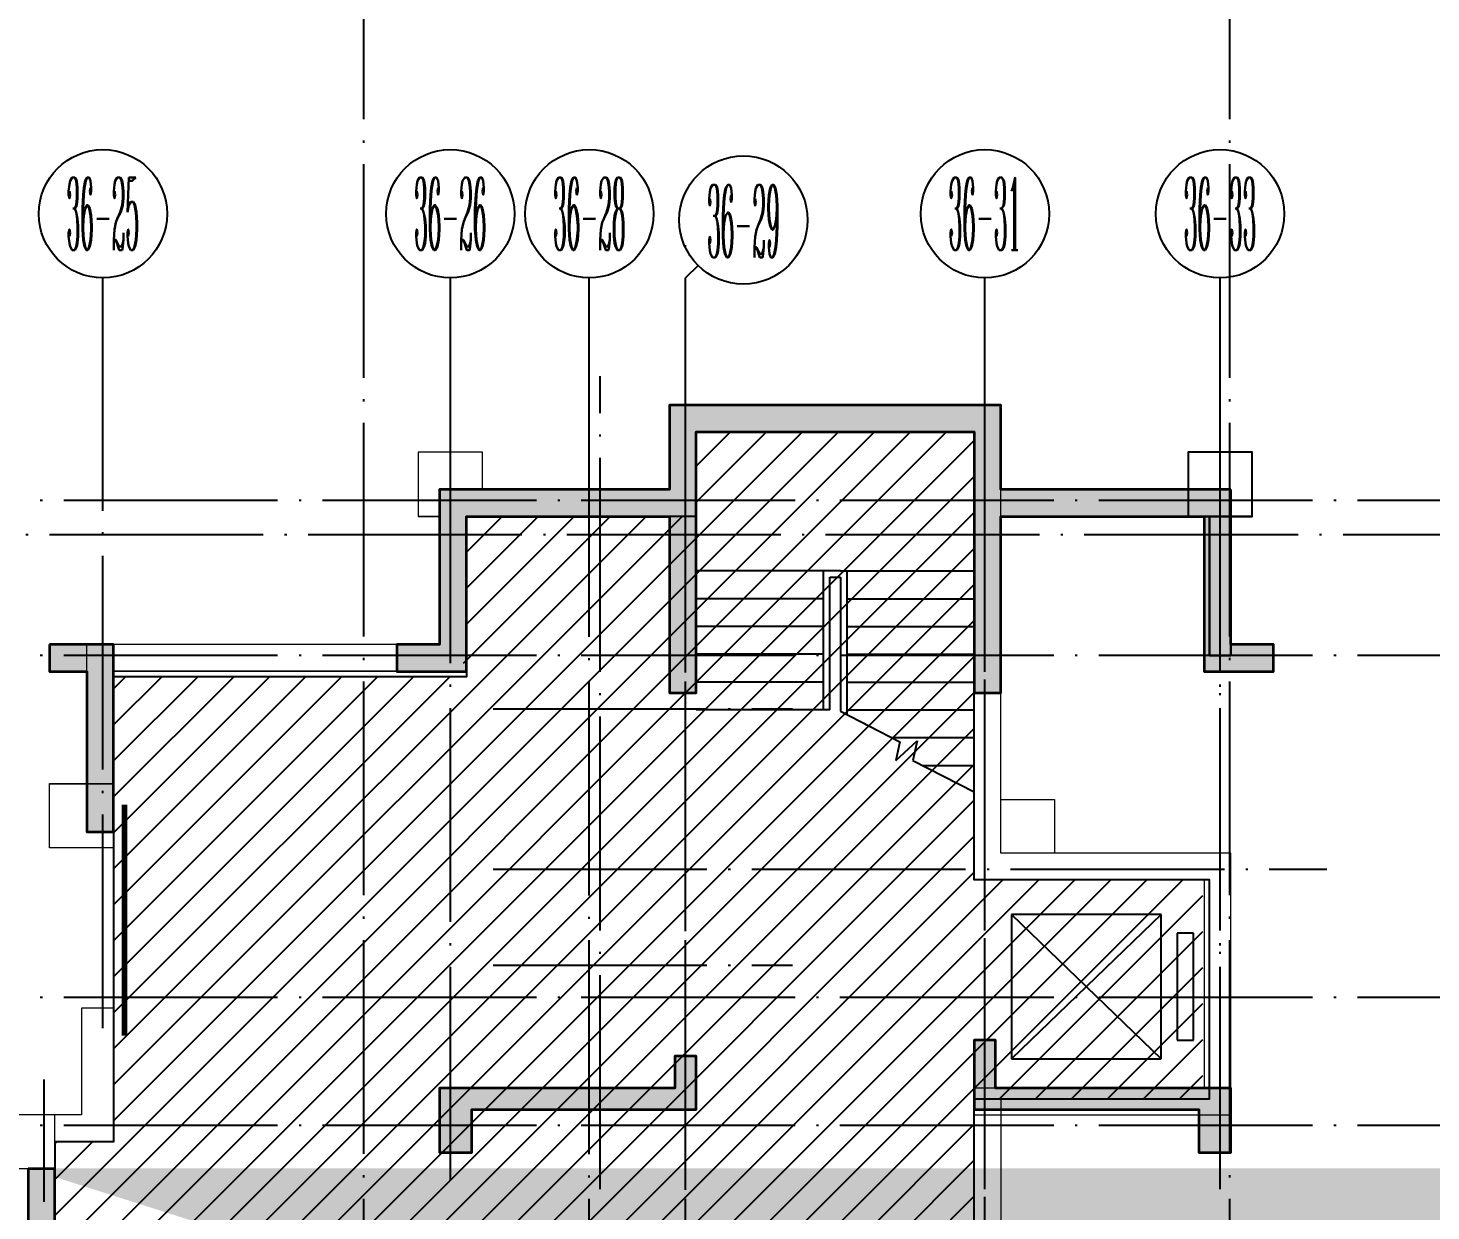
# Model space of a CAD drawing. Extents: x 115549 to 768939, y -502199 to 402497.
# Drawn here: x 417143 to 430266, y -369650 to -358583 of the extents above; entities that cross this region are included whole.
import ezdxf
from ezdxf.enums import TextEntityAlignment as Align

# ---------------------------------------------------------------- set-up
doc = ezdxf.new("R2010")
doc.units = 0
doc.header["$LTSCALE"] = 1000
doc.header["$MEASUREMENT"] = 0
doc.linetypes.add('DASH', pattern=[0.35, 0.25, -0.1])
doc.linetypes.add('DOTE', pattern=[2.4200000000000004, 2, -0.2, 0.02, -0.2])
for name, color, linetype in [('AXIS', 3, 'Continuous'), ('AXIS_TEXT', 7, 'Continuous'), ('COLUMN', 9, 'Continuous'), ('DOTE', 16, 'DOTE'), ('STAIR', 50, 'Continuous')]:
    doc.layers.add(name, color=color, linetype=linetype)
for name, color, linetype, lineweight in [('renWALL', 8, 'Continuous', 9), ('WALL', 150, 'Continuous', 30), ('主楼剪力墙', 212, 'Continuous', 5), ('砼墙', 3, 'Continuous', 35)]:
    doc.layers.add(name, color=color, linetype=linetype, lineweight=lineweight)
doc.layers.add('喷淋喷头', color=4, linetype='Continuous', lineweight=9, plot=False)
doc.styles.add('_TCH_AXIS', font='COMPLEX', dxfattribs={"bigfont": 'GBCBIG'})
doc.styles.add('COMPLEX', font='COMPLEX')

# ---------------------------------------------------------------- blocks, each defined once
blk = doc.blocks.new('qiangzh3333')
at = {"layer": 'COLUMN', "color": 8}
blk.add_lwpolyline([(503232610.913847, 3697141366.18678), (503233210.913847, 3697141366.18678), (503233210.913847, 3697141966.18678), (503232610.913847, 3697141966.18678)], close=True, dxfattribs=at)
blk.add_lwpolyline([(503225860.9238859, 3697141366.18678), (503226010.929472, 3697141366.18678)], dxfattribs=at)
at = {"layer": 'renWALL', "color": 8}
for points in [[(503226010.929472, 3697141366.178967), (503228010.9146997, 3697141366.178967), (503228010.9146997, 3697142156.178967), (503230610.9146997, 3697142156.178967), (503230610.9146997, 3697137966.178967), (503232760.913847, 3697137966.178967), (503232760.913847, 3697136016.18678), (503230610.9146997, 3697136016.18678), (503230610.9146997, 3697135766.18678), (503233010.913847, 3697135766.18678), (503233010.913847, 3697138216.178967), (503230860.9146997, 3697138216.178967), (503230860.9146997, 3697142406.178967), (503227760.9146997, 3697142406.178967), (503227760.9146997, 3697141616.178967), (503226010.929472, 3697141616.178967), (503226010.929472, 3697141966.18678), (503225410.929472, 3697141966.18678), (503225410.929472, 3697141366.18678), (503225610.9303463, 3697141366.18678), (503225610.9303463, 3697140166.059795)], [(503225860.9303463, 3697139866.356753), (503225860.9303463, 3697141366.178967)], [(503222310.929472, 3697138865.179121), (503222310.929472, 3697140162.13715)], [(503225610.9294721, 3697140166.18678), (503222560.9294721, 3697140166.18678)], [(503222560.929472, 3697138865.179121), (503222560.929472, 3697138265.179121), (503222260.929472, 3697138265.179121), (503221960.929472, 3697138265.179121), (503221960.929472, 3697138865.179121), (503222560.929472, 3697138865.179121), (503222560.929472, 3697139862.434108)], [(503225860.9291922, 3697139916.18678), (503222560.9294721, 3697139916.18678)], [(503222010.929472, 3697135516.179455), (503222560.929472, 3697135516.17893), (503222560.929472, 3697136765.179121), (503222260.929472, 3697136765.179121), (503222260.929472, 3697135766.179217), (503222010.929472, 3697135766.179456)], [(503226610.929472, 3697134066.179456), (503230610.9146997, 3697134066.179456), (503230610.9146997, 3697135916.178967), (503230860.9146997, 3697135916.178967), (503230860.9146997, 3697134066.179456), (503232010.9154299, 3697134066.179456)], [(503219810.9294721, 3697133766.179456), (503221910.9154276, 3697133766.179456), (503226210.9154299, 3697133766.179456), (503226210.9154299, 3697134016.179456), (503222010.9154298, 3697134016.179456), (503222010.9154484, 3697135266.18678), (503222010.929472, 3697135266.18678), (503222010.929472, 3697135766.18678), (503221610.929472, 3697135766.18678), (503221610.929472, 3697135266.18678), (503221760.9154484, 3697135266.18678), (503221760.9154298, 3697134016.179456), (503219810.9294721, 3697134016.179456)]]:
    blk.add_lwpolyline(points, dxfattribs=at)
at = {"layer": 'WALL', "color": 8}
blk.add_lwpolyline([(503232810.9146997, 3697141366.18678), (503232810.9146997, 3697140066.178967), (503233010.9146997, 3697140066.178967), (503233010.9146997, 3697141366.18678)], dxfattribs=at)
blk = doc.blocks.new('zhuloujlqtiangchong')
at = {"layer": '主楼剪力墙'}
h = blk.add_hatch(color=253, dxfattribs=at)
h.dxf.hatch_style = 1
h.paths.add_polyline_path([(826057.1114265919, 609470.9931564331), (826057.1114265919, 607820.9931564331), (826057.1114265919, 605270.9931564331), (826307.1114265919, 605270.9931564331), (826307.1114265919, 607820.9931564331), (826307.1114265919, 609470.9931564331), (826782.1114265919, 609470.9931564331), (826782.1114265919, 609670.9931564331), (826182.1114265919, 609670.9931564331), (825582.1114265919, 609670.9931564331), (825582.1114265919, 609470.9931564331)], flags=17)
h.paths.add_polyline_path([(822782.1114265919, 611270.9931564331), (822782.1114265919, 611420.9931564331), (824882.1114265919, 611420.9931564331), (824882.1114265919, 612070.9931564331), (824682.1114265919, 612070.9931564331), (824682.1114265919, 611620.9931564331), (822482.1114265919, 611620.9931564331), (822482.1114265919, 611270.9931564331), (822482.1114265919, 611020.9931564331), (822782.1114265919, 611020.9931564331)])
h.paths.add_polyline_path([(829882.1114265919, 617220.9931564331), (828432.1109634042, 617220.9931564331), (827732.1114265919, 617220.9867229462), (827732.1114265919, 618010.9853439331), (824632.1114265919, 618010.9853439331), (824632.1114265919, 617220.9867229462), (823932.11188972, 617220.9931564331), (822482.1114265919, 617220.9931564331), (822482.1114265919, 616870.9931564331), (822482.1114265919, 615770.9931564331), (822082.1114265919, 615770.9931564331), (822082.1114265919, 615520.9931564331), (822732.1114265919, 615520.9931564331), (822732.1114265919, 616970.9931564331), (823932.1107445359, 616970.9931564331), (824632.1114265919, 616970.9867229462), (824632.1114265919, 615320.9931564331), (824882.1114265919, 615320.9931564331), (824882.1114265919, 617120.9853439331), (824882.1114265919, 617760.9853439331), (827482.1114265919, 617760.9853439331), (827482.1114265919, 617120.9853439331), (827482.1114265919, 615320.9931564331), (827732.1114265919, 615320.9931564331), (827732.1114265919, 616970.9867229462), (828432.1121085882, 616970.9931564331), (829632.1114265919, 616970.9931564331), (829632.1114265919, 616870.9931564331), (829632.1114265919, 615520.9931564331), (830282.1114265919, 615520.9931564331), (830282.1114265919, 615770.9931564331), (829882.1114265919, 615770.9931564331), (829882.1114265919, 616870.9931564331)])
h.paths.add_polyline_path([(829882.1114265919, 611270.9931564331), (829882.1114265919, 611620.9931564331), (828382.1114265919, 611620.9931564331), (827682.1114265919, 611620.9931564331), (827682.1114265919, 611920.9931564331), (827482.1114265919, 611920.9931564331), (827482.1114265919, 611420.9931564331), (828382.1114265919, 611420.9931564331), (829582.1114265919, 611420.9931564331), (829582.1114265919, 611270.9931564331), (829582.1114265919, 611020.9931564331), (829882.1114265919, 611020.9931564331)])
h.paths.add_polyline_path([(833182.1114265919, 615520.9931564331), (833532.1114265919, 615520.9931564331), (833532.1114265919, 615770.9931564331), (832932.1114265919, 615770.9931564331), (832932.1114265919, 614020.9931564331), (833182.1114265919, 614020.9931564331)])
h.paths.add_polyline_path([(838182.1114265919, 611170.9931564331), (838182.1114265919, 609620.9931564331), (837182.1114265919, 609620.9931564331), (837182.1114265919, 609370.9931564331), (838282.1114265919, 609370.9931564331), (839382.1114265919, 609370.9931564331), (839382.1114265919, 609620.9931564331), (838382.1114265919, 609620.9931564331), (838382.1114265919, 611170.9931564331), (838582.1114265919, 611170.9931564331), (838582.1114265919, 611370.9931564331), (838282.1114265919, 611370.9931564331), (837982.1114265919, 611370.9931564331), (837982.1114265919, 611170.9931564331)])
h.paths.add_polyline_path([(837282.1114265919, 605270.9931564331), (837282.1114265919, 607020.9931564331), (837082.1114265919, 607020.9931564331), (837082.1114265919, 605520.9931564331), (836682.1114265919, 605520.9931564331), (836682.1114265919, 605270.9931564331)], flags=17)
h.paths.add_polyline_path([(818832.1114265919, 615770.9931564331), (818832.1114265919, 615520.9931564331), (819182.1114265919, 615520.9931564331), (819182.1114265919, 614020.9931564331), (819432.1114265919, 614020.9931564331), (819432.1114265919, 615770.9931564331)])
h.paths.add_polyline_path([(854082.0958015919, 617220.9931564331), (852632.0958015919, 617220.9931564331), (851932.0958015919, 617220.9931564331), (851932.0958015919, 618010.9931564331), (848832.0958015919, 618010.9931564331), (848832.0958015919, 617220.9931564331), (848132.1114265919, 617220.9931564331), (846682.1114265919, 617220.9931564331), (846682.1114265919, 616870.9931564331), (846682.1114265919, 615770.9931564331), (846282.1114265919, 615770.9931564331), (846282.1114265919, 615520.9931564331), (846932.1114265919, 615520.9931564331), (846932.1114265919, 616970.9931564331), (848132.1114265919, 616970.9931564331), (848832.0958015919, 616970.9931564331), (848832.0958015919, 615320.9931564331), (849082.0958015919, 615320.9931564331), (849082.0958015919, 617120.9931564331), (849082.0958015919, 617760.9931564331), (851682.0958015919, 617760.9931564331), (851682.0958015919, 617120.9931564331), (851682.0958015919, 615320.9931564331), (851932.0958015919, 615320.9931564331), (851932.0958015919, 616970.9931564331), (852632.0958015919, 616970.9931564331), (853832.0958015919, 616970.9931564331), (853832.0958015919, 615520.9931564331), (854482.0958015919, 615520.9931564331), (854482.0958015919, 615770.9931564331), (854082.0958015919, 615770.9931564331), (854082.0958015919, 616870.9931564331)])
h.paths.add_polyline_path([(848182.1114265919, 611420.9931564331), (849082.0958015919, 611420.9931564331), (849082.0958015919, 611920.9931564331), (848882.0958015919, 611920.9931564331), (848882.0958015919, 611620.9931564331), (848182.1114265919, 611620.9931564331), (846682.1114265919, 611620.9931564331), (846682.1114265919, 611270.9931564331), (846682.1114265919, 611020.9931564331), (846982.1114265919, 611020.9931564331), (846982.1114265919, 611270.9931564331), (846982.1114265919, 611420.9931564331)])
h.paths.add_polyline_path([(843032.1114265919, 615770.9931564331), (843032.1114265919, 615520.9931564331), (843382.1114265919, 615520.9931564331), (843382.1114265919, 614020.9931564331), (843632.1114265919, 614020.9931564331), (843632.1114265919, 615770.9931564331)])
h.paths.add_polyline_path([(839882.1114265919, 605270.9931564331), (839882.1114265919, 605520.9931564331), (839482.1114265919, 605520.9931564331), (839482.1114265919, 607020.9931564331), (839282.1114265919, 607020.9931564331), (839282.1114265919, 605270.9931564331)], flags=17)
h.paths.add_polyline_path([(850982.0958015919, 609470.9931564331), (850982.0958015919, 609670.9931564331), (850382.0958015919, 609670.9931564331), (849782.0958015919, 609670.9931564331), (849782.0958015919, 609470.9931564331), (850257.0958015919, 609470.9931564331), (850257.0958015919, 607820.9931564331), (850257.0958015919, 605270.9931564331), (850507.0958015919, 605270.9931564331), (850507.0958015919, 607820.9931564331), (850507.0958015919, 609470.9931564331)], flags=17)
h.paths.add_polyline_path([(854082.0958015919, 611270.9931564331), (854082.0958015919, 611620.9931564331), (851882.0958015919, 611620.9931564331), (851882.0958015919, 612070.9931564331), (851682.0958015919, 612070.9931564331), (851682.0958015919, 611420.9931564331), (853782.0958015919, 611420.9931564331), (853782.0958015919, 611270.9931564331), (853782.0958015919, 611020.9931564331), (854082.0958015919, 611020.9931564331)])
h.paths.add_polyline_path([(857382.0958015919, 615520.9931564331), (857732.0958015919, 615520.9931564331), (857732.0958015919, 615770.9931564331), (857132.0958015919, 615770.9931564331), (857132.0958015919, 614020.9931564331), (857382.0958015919, 614020.9931564331)])
h.paths.add_polyline_path([(838157.1114265919, 615520.9931564331), (838157.1114265919, 613870.9931564331), (838407.1114265919, 613870.9931564331), (838407.1114265919, 615520.9931564331), (839182.1114265919, 615520.9931564331), (839182.1114265919, 615770.9931564331), (837382.1114265919, 615770.9931564331), (837382.1114265919, 615520.9931564331)])
edge = h.paths.add_edge_path()
edge.add_line((823082.1114265919, 609370.9931564331), (823082.1114265919, 605520.9931564331))
edge.add_line((823082.1114265919, 605520.9931564331), (822682.1114265919, 605520.9931564331))
edge.add_line((822682.1114265919, 605520.9931564331), (822682.1114265919, 605270.9931564331))
edge.add_line((822682.1114265919, 605270.9931564331), (823332.1114265919, 605270.9931564331))
edge.add_line((823332.1114265919, 605270.9931564331), (823332.1114265919, 609370.9931564331))
edge.add_line((829032.1114265919, 609370.9931564331), (829032.1114265919, 605270.9931564331))
edge.add_line((829032.1114265919, 605270.9931564331), (829682.1114265919, 605270.9931564331))
edge.add_line((829682.1114265919, 605270.9931564331), (829682.1114265919, 605520.9931564331))
edge.add_line((829682.1114265919, 605520.9931564331), (829282.1114265919, 605520.9931564331))
edge.add_line((829282.1114265919, 605520.9931564331), (829282.1114265919, 609370.9931564331))
edge.add_line((833482.1114265919, 610870.9931564331), (833482.1114265919, 609470.9931564331))
edge.add_line((833482.1114265919, 609470.9931564331), (833482.1114265919, 607020.9931564331))
edge.add_line((833482.1114265919, 607020.9931564331), (833482.1114265919, 605520.9931564331))
edge.add_line((833482.1114265919, 605520.9931564331), (833182.1114265919, 605520.9931564331))
edge.add_line((833182.1114265919, 605520.9931564331), (832032.1114265919, 605520.9931564331))
edge.add_line((832032.1114265919, 605520.9931564331), (832032.1114265919, 605270.9931564331))
edge.add_line((832032.1114265919, 605270.9931564331), (833082.1114265919, 605270.9931564331))
edge.add_line((833082.1114265919, 605270.9931564331), (833082.1114265919, 604470.9931564331))
edge.add_line((833082.1114265919, 604470.9931564331), (833282.1114265919, 604470.9931564331))
edge.add_line((833282.1114265919, 604470.9931564331), (833282.1114265919, 605270.9931564331))
edge.add_line((833282.1114265919, 605270.9931564331), (833582.1114265919, 605270.9931564331))
edge.add_line((833582.1114265919, 605270.9931564331), (834082.1114265919, 605270.9931564331))
edge.add_line((834082.1114265919, 605270.9931564331), (834082.1114265919, 605520.9931564331))
edge.add_line((834082.1114265919, 605520.9931564331), (833732.1114265919, 605520.9931564331))
edge.add_line((833732.1114265919, 605520.9931564331), (833732.1114265919, 607020.9931564331))
edge.add_line((833732.1114265919, 607020.9931564331), (833732.1114265919, 609470.9931564331))
edge.add_line((833732.1114265919, 609470.9931564331), (833732.1114265919, 610870.9931564331))
edge.add_line((847282.1114265919, 609370.9931564331), (847282.1114265919, 605520.9931564331))
edge.add_line((847282.1114265919, 605520.9931564331), (846882.1114265919, 605520.9931564331))
edge.add_line((846882.1114265919, 605520.9931564331), (846882.1114265919, 605270.9931564331))
edge.add_line((846882.1114265919, 605270.9931564331), (847532.1114265919, 605270.9931564331))
edge.add_line((847532.1114265919, 605270.9931564331), (847532.1114265919, 609370.9931564331))
edge.add_line((842832.1114265919, 610870.9931564331), (842832.1114265919, 609470.9931564331))
edge.add_line((842832.1114265919, 609470.9931564331), (842832.1114265919, 607020.9931564331))
edge.add_line((842832.1114265919, 607020.9931564331), (842832.1114265919, 605520.9931564331))
edge.add_line((842832.1114265919, 605520.9931564331), (842482.1114265919, 605520.9931564331))
edge.add_line((842482.1114265919, 605520.9931564331), (842482.1114265919, 605270.9931564331))
edge.add_line((842482.1114265919, 605270.9931564331), (842982.1114265919, 605270.9931564331))
edge.add_line((842982.1114265919, 605270.9931564331), (843282.1114265919, 605270.9931564331))
edge.add_line((843282.1114265919, 605270.9931564331), (843282.1114265919, 604470.9931564331))
edge.add_line((843282.1114265919, 604470.9931564331), (843482.1114265919, 604470.9931564331))
edge.add_line((843482.1114265919, 604470.9931564331), (843482.1114265919, 605520.9931564331))
edge.add_line((843482.1114265919, 605520.9931564331), (843082.1114265919, 605520.9931564331))
edge.add_line((843082.1114265919, 605520.9931564331), (843082.1114265919, 607020.9931564331))
edge.add_line((843082.1114265919, 607020.9931564331), (843082.1114265919, 609470.9931564331))
edge.add_line((843082.1114265919, 609470.9931564331), (843082.1114265919, 610870.9931564331))
edge.add_line((857682.0958015919, 610870.9931564331), (857682.0958015919, 609470.9931564331))
edge.add_line((857682.0958015919, 609470.9931564331), (857682.0958015919, 607020.9931564331))
edge.add_line((857682.0958015919, 607020.9931564331), (857682.0958015919, 605520.9931564331))
edge.add_line((857682.0958015919, 605520.9931564331), (857382.0958015919, 605520.9931564331))
edge.add_line((857382.0958015919, 605520.9931564331), (856332.0958015919, 605520.9931564331))
edge.add_line((856332.0958015919, 605520.9931564331), (856332.0958015919, 605270.9931564331))
edge.add_line((856332.0958015919, 605270.9931564331), (857282.0958015919, 605270.9931564331))
edge.add_line((857282.0958015919, 605270.9931564331), (857282.0958015919, 604470.9931564331))
edge.add_line((857282.0958015919, 604470.9931564331), (857482.0958015919, 604470.9931564331))
edge.add_line((857482.0958015919, 604470.9931564331), (857482.0958015919, 605270.9931564331))
edge.add_line((857482.0958015919, 605270.9931564331), (857782.0958015919, 605270.9931564331))
edge.add_line((857782.0958015919, 605270.9931564331), (858282.0958015919, 605270.9931564331))
edge.add_line((858282.0958015919, 605270.9931564331), (858282.0958015919, 605520.9931564331))
edge.add_line((858282.0958015919, 605520.9931564331), (857932.0958015919, 605520.9931564331))
edge.add_line((857932.0958015919, 605520.9931564331), (857932.0958015919, 607020.9931564331))
edge.add_line((857932.0958015919, 607020.9931564331), (857932.0958015919, 609470.9931564331))
edge.add_line((857932.0958015919, 609470.9931564331), (857932.0958015919, 610870.9931564331))
edge.add_line((853232.0958015919, 609370.9931564331), (853232.0958015919, 605270.9931564331))
edge.add_line((853232.0958015919, 605270.9931564331), (853882.0958015919, 605270.9931564331))
edge.add_line((853882.0958015919, 605270.9931564331), (853882.0958015919, 605520.9931564331))
edge.add_line((853882.0958015919, 605520.9931564331), (853482.0958015919, 605520.9931564331))
edge.add_line((853482.0958015919, 605520.9931564331), (853482.0958015919, 609370.9931564331))
h.paths.add_polyline_path([(861232.0958016515, 608024.1550278664), (861482.0958015323, 608024.1550273895), (861482.0958015919, 609370.9931564331), (862582.0958015919, 609370.9931564331), (862582.0958015919, 615770.9931564331), (861582.0958015919, 615770.9931564331), (861582.0958015919, 615520.9931564331), (862332.0958015919, 615520.9931564331), (862332.0958015919, 609620.9931564331), (861232.0958015919, 609620.9931564331), (861232.0958015919, 609570.9931564331), (860832.0958015919, 609570.9931564331), (860832.0958015919, 609370.9931564331), (861232.0958015919, 609370.9931564331)])
h.paths.add_polyline_path([(861482.0958015919, 607224.1550264359), (861232.0958016515, 607224.1550273895), (861232.0958015919, 605520.9931564331), (860882.0958015919, 605520.9931564331), (860882.0958015919, 605270.9931564331), (861482.0958015919, 605270.9931564331)])
h.paths.add_polyline_path([(815082.1114265919, 609120.9858341217), (815332.1114265919, 609120.9858341217), (815332.1114265919, 609370.9931564331), (815732.1114265919, 609370.9931564331), (815732.1114265919, 609570.9931564331), (815332.1114265919, 609570.9931564331), (815332.1114265919, 609620.9931564331), (814232.1114265919, 609620.9931564331), (814232.1114265919, 615520.9931564331), (814982.1114265919, 615520.9931564331), (814982.1114265919, 615770.9931564331), (813982.1114265919, 615770.9931564331), (813982.1114265919, 609370.9931564331), (815082.1114265919, 609370.9931564331)])
h.paths.add_polyline_path([(815332.1114265919, 608120.9858341217), (815082.1114266515, 608120.9858341217), (815082.1114265919, 605270.9931564331), (815682.1114265919, 605270.9931564331), (815682.1114265919, 605520.9931564331), (815332.1114265919, 605520.9931564331)])
h.paths.add_polyline_path([(818882.1114265919, 608120.9858341217), (818632.1114266515, 608120.9858341217), (818632.1114265919, 605520.9931564331), (818282.1114265919, 605520.9931564331), (818282.1114265919, 605270.9931564331), (819082.1114265919, 605270.9931564331), (819082.1114265919, 604470.9931564331), (819282.1114265919, 604470.9931564331), (819282.1114265919, 605520.9931564331), (818882.1114265919, 605520.9931564331)])
h.paths.add_polyline_path([(818632.1114265919, 609120.9858341217), (818882.1114265323, 609120.9858341217), (818882.1114265919, 610870.9931564331), (818632.1114265919, 610870.9931564331)])
h = blk.add_hatch(color=253, dxfattribs=at)
h.dxf.hatch_style = 1
h.paths.add_polyline_path([(826057.1114265919, 609470.9931564331), (826057.1114265919, 607820.9931564331), (826057.1114265919, 605270.9931564331), (826307.1114265919, 605270.9931564331), (826307.1114265919, 607820.9931564331), (826307.1114265919, 609470.9931564331), (826782.1114265919, 609470.9931564331), (826782.1114265919, 609670.9931564331), (826182.1114265919, 609670.9931564331), (825582.1114265919, 609670.9931564331), (825582.1114265919, 609470.9931564331)])
h.paths.add_polyline_path([(822782.1114265919, 611270.9931564331), (822782.1114265919, 611420.9931564331), (824882.1114265919, 611420.9931564331), (824882.1114265919, 612070.9931564331), (824682.1114265919, 612070.9931564331), (824682.1114265919, 611620.9931564331), (822482.1114265919, 611620.9931564331), (822482.1114265919, 611270.9931564331), (822482.1114265919, 611020.9931564331), (822782.1114265919, 611020.9931564331)])
h.paths.add_polyline_path([(829882.1114265919, 611270.9931564331), (829882.1114265919, 611620.9931564331), (828382.1114265919, 611620.9931564331), (827682.1114265919, 611620.9931564331), (827682.1114265919, 611920.9931564331), (827482.1114265919, 611920.9931564331), (827482.1114265919, 611420.9931564331), (828382.1114265919, 611420.9931564331), (829582.1114265919, 611420.9931564331), (829582.1114265919, 611270.9931564331), (829582.1114265919, 611020.9931564331), (829882.1114265919, 611020.9931564331)])
h.paths.add_polyline_path([(838182.1114265919, 611170.9931564331), (838182.1114265919, 609620.9931564331), (837182.1114265919, 609620.9931564331), (837182.1114265919, 609370.9931564331), (838282.1114265919, 609370.9931564331), (839382.1114265919, 609370.9931564331), (839382.1114265919, 609620.9931564331), (838382.1114265919, 609620.9931564331), (838382.1114265919, 611170.9931564331), (838582.1114265919, 611170.9931564331), (838582.1114265919, 611370.9931564331), (838282.1114265919, 611370.9931564331), (837982.1114265919, 611370.9931564331), (837982.1114265919, 611170.9931564331)])
h.paths.add_polyline_path([(837282.1114265919, 605270.9931564331), (837282.1114265919, 607020.9931564331), (837082.1114265919, 607020.9931564331), (837082.1114265919, 605520.9931564331), (836682.1114265919, 605520.9931564331), (836682.1114265919, 605270.9931564331)])
h.paths.add_polyline_path([(848182.1114265919, 611420.9931564331), (849082.0958015919, 611420.9931564331), (849082.0958015919, 611920.9931564331), (848882.0958015919, 611920.9931564331), (848882.0958015919, 611620.9931564331), (848182.1114265919, 611620.9931564331), (846682.1114265919, 611620.9931564331), (846682.1114265919, 611270.9931564331), (846682.1114265919, 611020.9931564331), (846982.1114265919, 611020.9931564331), (846982.1114265919, 611270.9931564331), (846982.1114265919, 611420.9931564331)])
h.paths.add_polyline_path([(839882.1114265919, 605270.9931564331), (839882.1114265919, 605520.9931564331), (839482.1114265919, 605520.9931564331), (839482.1114265919, 607020.9931564331), (839282.1114265919, 607020.9931564331), (839282.1114265919, 605270.9931564331)])
h.paths.add_polyline_path([(850982.0958015919, 609470.9931564331), (850982.0958015919, 609670.9931564331), (850382.0958015919, 609670.9931564331), (849782.0958015919, 609670.9931564331), (849782.0958015919, 609470.9931564331), (850257.0958015919, 609470.9931564331), (850257.0958015919, 607820.9931564331), (850257.0958015919, 605270.9931564331), (850507.0958015919, 605270.9931564331), (850507.0958015919, 607820.9931564331), (850507.0958015919, 609470.9931564331)])
h.paths.add_polyline_path([(854082.0958015919, 611270.9931564331), (854082.0958015919, 611620.9931564331), (851882.0958015919, 611620.9931564331), (851882.0958015919, 612070.9931564331), (851682.0958015919, 612070.9931564331), (851682.0958015919, 611420.9931564331), (853782.0958015919, 611420.9931564331), (853782.0958015919, 611270.9931564331), (853782.0958015919, 611020.9931564331), (854082.0958015919, 611020.9931564331)])
h.paths.add_polyline_path([(857682.0958015919, 610870.9931564331), (857932.0958015919, 610870.9931564331), (857932.0958015919, 609470.9931564331), (857932.0958015919, 607020.9931564331), (857932.0958015919, 605520.9931564331), (858282.0958015919, 605520.9931564331), (858282.0958015919, 605270.9931564331), (857782.0958015919, 605270.9931564331), (857482.0958015919, 605270.9931564331), (857482.0958015919, 604470.9931564331), (857282.0958015919, 604470.9931564331), (857282.0958015919, 605270.9931564331), (856332.0958015919, 605270.9931564331), (856332.0958015919, 605520.9931564331), (857382.0958015919, 605520.9931564331), (857682.0958015919, 605520.9931564331), (857682.0958015919, 607020.9931564331), (857682.0958015919, 609470.9931564331)])
h.paths.add_polyline_path([(853232.0958015919, 609370.9931564331), (853482.0958015919, 609370.9931564331), (853482.0958015919, 605520.9931564331), (853882.0958015919, 605520.9931564331), (853882.0958015919, 605270.9931564331), (853232.0958015919, 605270.9931564331)])
h.paths.add_polyline_path([(847282.1114265919, 609370.9931564331), (847532.1114265919, 609370.9931564331), (847532.1114265919, 605270.9931564331), (846882.1114265919, 605270.9931564331), (846882.1114265919, 605520.9931564331), (847282.1114265919, 605520.9931564331)])
h.paths.add_polyline_path([(842832.1114265919, 610870.9931564331), (843082.1114265919, 610870.9931564331), (843082.1114265919, 609470.9931564331), (843082.1114265919, 607020.9931564331), (843082.1114265919, 605520.9931564331), (843482.1114265919, 605520.9931564331), (843482.1114265919, 604470.9931564331), (843282.1114265919, 604470.9931564331), (843282.1114265919, 605270.9931564331), (842982.1114265919, 605270.9931564331), (842482.1114265919, 605270.9931564331), (842482.1114265919, 605520.9931564331), (842832.1114265919, 605520.9931564331), (842832.1114265919, 607020.9931564331), (842832.1114265919, 609470.9931564331)])
h.paths.add_polyline_path([(833482.1114265919, 610870.9931564331), (833732.1114265919, 610870.9931564331), (833732.1114265919, 609470.9931564331), (833732.1114265919, 607020.9931564331), (833732.1114265919, 605520.9931564331), (834082.1114265919, 605520.9931564331), (834082.1114265919, 605270.9931564331), (833582.1114265919, 605270.9931564331), (833282.1114265919, 605270.9931564331), (833282.1114265919, 604470.9931564331), (833082.1114265919, 604470.9931564331), (833082.1114265919, 605270.9931564331), (832032.1114265919, 605270.9931564331), (832032.1114265919, 605520.9931564331), (833182.1114265919, 605520.9931564331), (833482.1114265919, 605520.9931564331), (833482.1114265919, 607020.9931564331), (833482.1114265919, 609470.9931564331)])
h.paths.add_polyline_path([(829032.1114265919, 609370.9931564331), (829282.1114265919, 609370.9931564331), (829282.1114265919, 605520.9931564331), (829682.1114265919, 605520.9931564331), (829682.1114265919, 605270.9931564331), (829032.1114265919, 605270.9931564331)])
h.paths.add_polyline_path([(823082.1114265919, 609370.9931564331), (823332.1114265919, 609370.9931564331), (823332.1114265919, 605270.9931564331), (822682.1114265919, 605270.9931564331), (822682.1114265919, 605520.9931564331), (823082.1114265919, 605520.9931564331)])
blk = doc.blocks.new('gangjinhunningtuqiang')
at = {"layer": '砼墙', "color": 8}
blk.add_line((842832.1114265919, 610870.9931564331), (843082.1114265919, 610870.9931564331), dxfattribs=at)
for points in [[(854082.0958015919, 617220.9931564331), (852632.0958015919, 617220.9931564331), (851932.0958015919, 617220.9931564331), (851932.0958015919, 618010.9931564331), (848832.0958015919, 618010.9931564331), (848832.0958015919, 617220.9931564331), (848132.1114265919, 617220.9931564331), (846682.1114265919, 617220.9931564331), (846682.1114265919, 616870.9931564331), (846682.1114265919, 615770.9931564331), (846282.1114265919, 615770.9931564331), (846282.1114265919, 615520.9931564331), (846932.1114265919, 615520.9931564331), (846932.1114265919, 616970.9931564331), (848132.1114265919, 616970.9931564331), (848832.0958015919, 616970.9931564331), (848832.0958015919, 615320.9931564331), (849082.0958015919, 615320.9931564331), (849082.0958015919, 617120.9931564331), (849082.0958015919, 617760.9931564331), (851682.0958015919, 617760.9931564331), (851682.0958015919, 617120.9931564331), (851682.0958015919, 615320.9931564331), (851932.0958015919, 615320.9931564331), (851932.0958015919, 616970.9931564331), (852632.0958015919, 616970.9931564331), (853832.0958015919, 616970.9931564331), (853832.0958015919, 615520.9931564331), (854482.0958015919, 615520.9931564331), (854482.0958015919, 615770.9931564331), (854082.0958015919, 615770.9931564331), (854082.0958015919, 616870.9931564331)], [(843032.1114265919, 615770.9931564331), (843032.1114265919, 615520.9931564331), (843382.1114265919, 615520.9931564331), (843382.1114265919, 614020.9931564331), (843632.1114265919, 614020.9931564331), (843632.1114265919, 615770.9931564331)], [(854082.0958015919, 611270.9931564331), (854082.0958015919, 611620.9931564331), (851882.0958015919, 611620.9931564331), (851882.0958015919, 612070.9931564331), (851682.0958015919, 612070.9931564331), (851682.0958015919, 611420.9931564331), (853782.0958015919, 611420.9931564331), (853782.0958015919, 611270.9931564331), (853782.0958015919, 611020.9931564331), (854082.0958015919, 611020.9931564331)], [(848182.1114265919, 611420.9931564331), (849082.0958015919, 611420.9931564331), (849082.0958015919, 611920.9931564331), (848882.0958015919, 611920.9931564331), (848882.0958015919, 611620.9931564331), (848182.1114265919, 611620.9931564331), (846682.1114265919, 611620.9931564331), (846682.1114265919, 611270.9931564331), (846682.1114265919, 611020.9931564331), (846982.1114265919, 611020.9931564331), (846982.1114265919, 611270.9931564331), (846982.1114265919, 611420.9931564331)]]:
    blk.add_lwpolyline(points, close=True, dxfattribs=at)
blk.add_lwpolyline([(842832.1114265919, 610870.9931564331), (842832.1114265919, 609470.9931564331), (842832.1114265919, 607020.9931564331), (842832.1114265919, 605520.9931564331), (842482.1114265919, 605520.9931564331), (842482.1114265919, 605270.9931564331), (842982.1114265919, 605270.9931564331), (843282.1114265919, 605270.9931564331), (843282.1114265919, 604470.9931564331), (843482.1114265919, 604470.9931564331), (843482.1114265919, 605520.9931564331), (843082.1114265919, 605520.9931564331), (843082.1114265919, 607020.9931564331), (843082.1114265919, 609470.9931564331), (843082.1114265919, 610870.9931564331)], dxfattribs=at)
blk = doc.blocks.new('saaaa')
at = {"layer": 'COLUMN', "color": 8}
for p, q in [((504900899.7197793, 3696202763.324012), (504900299.7197793, 3696202763.324012)), ((504900299.7197793, 3696202763.324012), (504900299.7197793, 3696202163.324012)), ((504900899.7197793, 3696202163.324012), (504900899.7197793, 3696202763.324012)), ((504893549.7298182, 3696202163.324012), (504893699.7354043, 3696202163.324012)), ((504900299.7197793, 3696202163.324012), (504900899.7197793, 3696202163.324012))]:
    blk.add_line(p, q, dxfattribs=at)
at = {"layer": 'renWALL', "color": 8}
for p, q in [((504898549.720632, 3696203203.316199), (504895449.720632, 3696203203.316199)), ((504895449.720632, 3696203203.316199), (504895449.720632, 3696202413.316199)), ((504898549.720632, 3696199013.316199), (504898549.720632, 3696203203.316199)), ((504895699.720632, 3696202163.316199), (504895699.720632, 3696202953.316199)), ((504895699.720632, 3696202953.316199), (504898299.720632, 3696202953.316199)), ((504898299.720632, 3696202953.316199), (504898299.720632, 3696198763.316199)), ((504893699.7354043, 3696202763.324012), (504893099.7354043, 3696202763.324012)), ((504893099.7354043, 3696202763.324012), (504893099.7354043, 3696202163.324012)), ((504893699.7354043, 3696202413.316199), (504893699.7354043, 3696202763.324012)), ((504895449.720632, 3696202413.316199), (504893699.7354043, 3696202413.316199)), ((504893099.7354043, 3696202163.324012), (504893299.7362785, 3696202163.324012)), ((504893299.7362785, 3696202163.324012), (504893299.7362785, 3696200963.197027)), ((504893549.7362785, 3696200663.493985), (504893549.7362785, 3696202163.316199)), ((504893699.7354043, 3696202163.316199), (504895699.720632, 3696202163.316199)), ((504889999.7354043, 3696199662.316353), (504889999.7354043, 3696200959.274382)), ((504893299.7354044, 3696200963.324012), (504890249.7354044, 3696200963.324012)), ((504893549.7351245, 3696200713.324012), (504890249.7354044, 3696200713.324012)), ((504890249.7354043, 3696199662.316353), (504890249.7354043, 3696200659.57134)), ((504889649.7354043, 3696199062.316353), (504889649.7354043, 3696199662.316353)), ((504889649.7354043, 3696199662.316353), (504890249.7354043, 3696199662.316353)), ((504890249.7354043, 3696199662.316353), (504890249.7354043, 3696199062.316353)), ((504889949.7354043, 3696199062.316353), (504889649.7354043, 3696199062.316353)), ((504890249.7354043, 3696199062.316353), (504889949.7354043, 3696199062.316353)), ((504900699.7197793, 3696199013.316199), (504898549.720632, 3696199013.316199)), ((504900699.7197793, 3696196563.324012), (504900699.7197793, 3696199013.316199)), ((504898299.720632, 3696198763.316199), (504900449.7197793, 3696198763.316199)), ((504900449.7197793, 3696198763.316199), (504900449.7197793, 3696196813.324012)), ((504890249.7354043, 3696197562.316352), (504889949.7354043, 3696197562.316352)), ((504889949.7354043, 3696197562.316352), (504889949.7354043, 3696196563.316449)), ((504890249.7354043, 3696196313.316162), (504890249.7354043, 3696197562.316352)), ((504900449.7197793, 3696196813.324012), (504898299.720632, 3696196813.324012)), ((504898299.720632, 3696196813.324012), (504898299.720632, 3696196563.324012)), ((504898299.720632, 3696194863.316688), (504898299.720632, 3696196713.316199)), ((504898299.720632, 3696196713.316199), (504898549.720632, 3696196713.316199)), ((504898549.720632, 3696196713.316199), (504898549.720632, 3696194863.316688)), ((504889699.7354043, 3696196563.324012), (504889299.7354043, 3696196563.324012)), ((504889699.7354043, 3696196063.324012), (504889699.7354043, 3696196563.324012)), ((504889949.7354043, 3696196563.316449), (504889699.7354043, 3696196563.316688)), ((504898299.720632, 3696196563.324012), (504900699.7197793, 3696196563.324012)), ((504889699.7354043, 3696196313.316687), (504890249.7354043, 3696196313.316162)), ((504889699.7213621, 3696194813.316688), (504889699.7213807, 3696196063.324012)), ((504889699.7213807, 3696196063.324012), (504889699.7354043, 3696196063.324012))]:
    blk.add_line(p, q, dxfattribs=at)
blk = doc.blocks.new('_AXISO')
blk.add_circle((0, 0), 0.5)
at = {"layer": 'AXIS_TEXT', "style": 'COMPLEX', "width": 1.041666666666667}
blk.add_attdef('A', text='', height=0.56, dxfattribs=at).set_placement((-0.25, -0.28), (0.25, -0.28), align=Align.FIT)
blk = doc.blocks.new('36-2')
at = {"layer": 'AXIS'}
for p, q in [((2313620.425006518, -1073003.993879483), (2313503.267718992, -1073121.151167008)), ((2308053.267718993, -1074935.5), (2308053.267718993, -1073121.151167008)), ((2308053.267718992, -1074935.5), (2308053.267718992, -1073121.151167008)), ((2311303.268084132, -1074935.5), (2311303.268084132, -1073121.151167008)), ((2311303.268084131, -1074935.5), (2311303.268084131, -1073121.151167008)), ((2312603.267719048, -1074935.5), (2312603.267719048, -1073121.151167008)), ((2313503.267718993, -1074935.5), (2313503.267718993, -1073121.151167008)), ((2313503.267718992, -1074935.5), (2313503.267718992, -1073121.151167008)), ((2313503.267718992, -1074935.5), (2313503.267718992, -1073121.151167008)), ((2313503.26771899, -1074659.450143774), (2313503.267718992, -1073121.151167008)), ((2313503.486626957, -1074659.450143761), (2313503.486626958, -1073121.151166996)), ((2316303.267718993, -1074935.5), (2316303.267718993, -1073121.151167008)), ((2316303.267718992, -1074935.5), (2316303.267718992, -1073121.151167008)), ((2318503.267718992, -1074935.5), (2318503.267718992, -1073121.151167008)), ((2318503.267718991, -1074935.5), (2318503.267718991, -1073121.151167008))]:
    blk.add_line(p, q, dxfattribs=at)
at = {"layer": 'DOTE', "color": 8}
blk.add_line((2313503.267718994, -1072838.308454535), (2313503.267718993, -1072813.404661013), dxfattribs=at)
at = {"layer": 'AXIS'}
ref = blk.add_blockref('_AXISO', (2308053.267718992, -1072521.151167008), dxfattribs=dict(at, xscale=1200, yscale=1200, zscale=1200))
ref.add_attrib('A', '36-25', dxfattribs={"layer": 'AXIS_TEXT', "height": 678.8225099390856, "style": '_TCH_AXIS', "width": 0.2121212121211386}).set_placement((2307713.856464023, -1072860.562421977), (2308392.678973962, -1072860.562421977), align=Align.FIT)
ref = blk.add_blockref('_AXISO', (2311303.268084132, -1072521.151167008), dxfattribs=dict(at, xscale=1200, yscale=1200, zscale=1200))
ref.add_attrib('A', '36-26', dxfattribs={"layer": 'AXIS_TEXT', "height": 678.8225099390856, "style": '_TCH_AXIS', "width": 0.2121212121211387}).set_placement((2310963.856829163, -1072860.562421977), (2311642.679339102, -1072860.562421977), align=Align.FIT)
ref = blk.add_blockref('_AXISO', (2312603.267719048, -1072521.151167008), dxfattribs=dict(at, xscale=1200, yscale=1200, zscale=1200))
ref.add_attrib('A', '36-28', dxfattribs={"layer": 'AXIS_TEXT', "height": 678.8225099390856, "style": '_TCH_AXIS', "width": 0.2121212121211387}).set_placement((2312263.856464078, -1072860.562421977), (2312942.678974017, -1072860.562421977), align=Align.FIT)
ref = blk.add_blockref('_AXISO', (2316303.267718992, -1072521.151167006), dxfattribs=dict(at, xscale=1200, yscale=1200, zscale=1200))
ref.add_attrib('A', '36-31', dxfattribs={"layer": 'AXIS_TEXT', "height": 678.8225099390856, "style": '_TCH_AXIS', "width": 0.2258064516128251}).set_placement((2315963.856464023, -1072860.562421975), (2316642.678973962, -1072860.562421975), align=Align.FIT)
ref = blk.add_blockref('_AXISO', (2318503.26771899, -1072521.151167008), dxfattribs=dict(at, xscale=1200, yscale=1200, zscale=1200))
ref.add_attrib('A', '36-33', dxfattribs={"layer": 'AXIS_TEXT', "height": 678.8225099390856, "style": '_TCH_AXIS', "width": 0.2142857142856402}).set_placement((2318163.856464021, -1072860.562421978), (2318842.67897396, -1072860.562421978), align=Align.FIT)
ref = blk.add_blockref('_AXISO', (2314044.689075231, -1072579.729810771), dxfattribs=dict(at, xscale=1200, yscale=1200, zscale=1200, rotation=180))
ref.add_attrib('A', '36-29', dxfattribs={"layer": 'AXIS_TEXT', "height": 678.8225099390856, "style": '_TCH_AXIS', "width": 0.2121212121211387}).set_placement((2313705.277820261, -1072929.292507696), (2314384.1003302, -1072929.292507696), align=Align.FIT)
blk = doc.blocks.new('36-19')
at = {"layer": 'DOTE', "color": 8}
for p, q in [((2313068.002865748, -1119974.4567785), (2313068.002865748, -1113651.03098487)), ((2316318.003230887, -1121399.877160936), (2316318.003230887, -1113651.03098487)), ((2317618.002865749, -1123571.982039434), (2317618.002865749, -1113651.03098487)), ((2318518.002865749, -1123571.982039434), (2318518.002865749, -1113651.03098487)), ((2321318.002865748, -1123552.410337275), (2321318.002865748, -1113651.03098487)), ((2323518.002865748, -1121399.877160937), (2323518.002865748, -1113651.03098487)), ((2334062.534886719, -1115036.017299834), (2282758.942673185, -1115036.017299834)), ((2334062.534886719, -1116486.017299833), (2282758.942673185, -1116486.017299833)), ((2334062.534886719, -1119686.019433582), (2282758.942673185, -1119686.019433582)), ((2312518.002865748, -1128858.77188244), (2312518.002865748, -1120454.173971831)), ((2334062.534886719, -1120886.019433582), (2282758.942673185, -1120886.019433582))]:
    blk.add_line(p, q, dxfattribs=at)

msp = doc.modelspace()

# ---------------------------------------------------------------- hatches: boundary and pattern name
h = msp.add_hatch()
h.set_pattern_fill('ANSI31', color=256, scale=300, style=0)
h.set_pattern_definition([(45, (-502804617.7348279, -3696704517.997187), (-336.7596045400932, 336.7596045400933), [])])
edge = h.paths.add_edge_path()
edge.add_line((487447.9249867091, -311971.880719469), (487447.9267028461, -418351.4709918957))
edge.add_line((487447.9267028461, -418351.4709918957), (442183.2992801557, -418351.471722887))
edge.add_line((442183.2992801557, -418351.471722887), (442183.2992801557, -418251.474469469))
edge.add_line((442183.2992801557, -418251.474469469), (437793.2102692018, -418251.4701960544))
edge.add_line((437793.2102692018, -418251.4701960544), (437793.2102692018, -412351.474469469))
edge.add_line((437793.2102692018, -412351.474469469), (440543.2102692018, -412351.4744699459))
edge.add_line((440543.2102692018, -412351.4744699459), (440543.1806011091, -406901.474469469))
edge.add_line((440543.1806011091, -406901.474469469), (437793.1814452896, -406901.4732144336))
edge.add_line((437793.1814452896, -406901.4732144336), (437793.1816869865, -406371.818219469))
edge.add_line((437793.1816869865, -406371.818219469), (436783.3040191422, -406371.818219469))
edge.add_line((436783.3040191422, -406371.818219469), (436783.3040191422, -406221.818219469))
edge.add_line((436783.3040191422, -406221.818219469), (436633.3005165348, -406221.818219469))
edge.add_line((436633.3005165348, -406221.818219469), (436633.3005304227, -401121.818219469))
edge.add_line((436633.3005304227, -401121.818219469), (436783.3040191422, -401121.818219469))
edge.add_line((436783.3040191422, -401121.818219469), (436783.3040191422, -392421.818219469))
edge.add_line((436783.3040191422, -392421.818219469), (436608.3005165348, -392421.818219469))
edge.add_line((436608.3005165348, -392421.818219469), (436608.3006444464, -388596.7353208523))
edge.add_line((436608.3006444464, -388596.7353208523), (428508.3005165348, -388596.7350500087))
edge.add_line((428508.3005165348, -388596.7350500087), (428508.3005165348, -384921.818219469))
edge.add_line((428508.3005165348, -384921.818219469), (428683.3040191422, -384921.818219469))
edge.add_line((428683.3040191422, -384921.818219469), (428683.304012228, -376221.8182189922))
edge.add_line((428683.304012228, -376221.8182189922), (428508.3005165348, -376221.818219469))
edge.add_line((428508.3005165348, -376221.818219469), (428508.3005165348, -374601.8177311878))
edge.add_line((428508.3005165348, -374601.8177311878), (427793.1806020627, -374601.810406969))
edge.add_line((427793.1806020627, -374601.810406969), (427793.1806020627, -370751.8177311878))
edge.add_line((427793.1806020627, -370751.8177311878), (431993.1790192018, -370751.8177311878))
edge.add_line((431993.1790192018, -370751.8177311878), (431993.1802368055, -373548.6485813122))
edge.add_line((431993.1802368055, -373548.6485813122), (435543.1790192018, -373548.6485813122))
edge.add_line((435543.1790192018, -373548.6485813122), (435543.1806039701, -374851.810406969))
edge.add_line((435543.1806039701, -374851.810406969), (436633.372784842, -374851.8173578243))
edge.add_line((436633.372784842, -374851.8173578243), (436633.372784842, -372654.7353165607))
edge.add_line((436633.372784842, -372654.7353165607), (444708.3005223165, -372654.7353165607))
edge.add_line((444708.3005223165, -372654.7353165607), (444708.3005239854, -370521.8182199459))
edge.add_line((444708.3005239854, -370521.8182199459), (444883.3040192018, -370521.8182199459))
edge.add_line((444883.3040192018, -370521.8182199459), (444883.3040191422, -370371.081891344))
edge.add_line((444883.3040191422, -370371.081891344), (468723.3352687249, -370371.818219469))
edge.add_line((468723.3352687249, -370371.818219469), (468723.3352692018, -364601.817730711))
edge.add_line((468723.3352692018, -364601.817730711), (469183.3042626868, -364601.817730711))
edge.add_line((469183.3042626868, -364601.817730711), (469183.3042626271, -356121.818219469))
edge.add_line((469183.3042626271, -356121.818219469), (469008.2980733404, -356121.8182204227))
edge.add_line((469008.2980733404, -356121.8182204227), (469008.2980496178, -351696.8959663372))
edge.add_line((469008.2980496178, -351696.8959663372), (477108.2980425248, -351696.8959620456))
edge.add_line((477108.2980425248, -351696.8959620456), (477108.2980425248, -348621.818219469))
edge.add_line((477108.2980425248, -348621.818219469), (477283.3040191422, -348621.818219469))
edge.add_line((477283.3040191422, -348621.818219469), (477283.3040191422, -339921.818219469))
edge.add_line((477283.3040191422, -339921.818219469), (477108.2980362067, -339921.818219469))
edge.add_line((477108.2980362067, -339921.818219469), (477108.2980362067, -336321.818219469))
edge.add_line((477108.2980362067, -336321.818219469), (477283.3040191422, -336321.818219469))
edge.add_line((477283.3040191422, -336321.818219469), (477283.3040191422, -329421.818219469))
edge.add_line((477283.3040191422, -329421.818219469), (476683.3040191422, -329421.818219469))
edge.add_line((476683.3040191422, -329421.818219469), (476683.3040191422, -329571.818219469))
edge.add_line((476683.3040191422, -329571.818219469), (473221.3155569325, -329571.818219469))
edge.add_line((473221.3155569325, -329571.818219469), (473221.3154337297, -326572.2017543773))
edge.add_line((473221.3154337297, -326572.2017543773), (470421.4152434955, -326572.2017043094))
edge.add_line((470421.4152434955, -326572.2017043094), (470421.4152434359, -324321.880719469))
edge.add_line((470421.4152434359, -324321.880719469), (468221.3977692018, -324321.880719469))
edge.add_line((468221.3977692018, -324321.880719469), (468221.3977692018, -323021.8799822788))
edge.add_line((468221.3977692018, -323021.8799822788), (467971.3977672348, -323021.8799827556))
edge.add_line((467971.3977672348, -323021.8799827556), (467971.3977672348, -318071.880719469))
edge.add_line((467971.3977672348, -318071.880719469), (469121.3353527675, -318071.880719469))
edge.add_line((469121.3353527675, -318071.880719469), (469121.3353527675, -314471.880719469))
edge.add_line((469121.3353527675, -314471.880719469), (475471.3977692018, -314471.880719469))
edge.add_line((475471.3977692018, -314471.880719469), (475471.3977692018, -313671.880719469))
edge.add_line((475471.3977692018, -313671.880719469), (480196.3977692018, -313671.8807199459))
edge.add_line((480196.3977692018, -313671.8807199459), (480196.3977692018, -312046.880719469))
edge.add_line((480196.3977692018, -312046.880719469), (481171.3977691422, -312046.880719469))
edge.add_line((481171.3977691422, -312046.880719469), (481171.3977691422, -311971.880719469))
edge.add_line((481171.3977691422, -311971.880719469), (487447.9249866495, -311967.4831555347))
h = msp.add_hatch()
h.set_pattern_fill('ANSI31', color=256, scale=150)
h.set_pattern_definition([(45, (-1301217.196544062, 502050.894366457), (-168.3798022700466, 168.3798022700466), [])])
h.paths.add_polyline_path([(401793.1807848106, -367251.818219469), (404543.1803498755, -367274.4274771671), (404543.1806315074, -364601.8182270984), (403993.1807840953, -364601.810406969), (403993.1804189573, -363151.8151524524), (401793.1982742439, -363151.8212869625), (401793.1910132656, -362361.818219469), (399193.1946437249, -362361.818219469), (399193.1946437249, -366494.2938125591), (396993.1806524883, -366551.8177030544), (396993.180053998, -368482.7327864628), (393743.1797935853, -368501.8157499294), (393743.1789892802, -369001.818052576), (393193.18060248, -369001.8177850704), (393193.1806439052, -370351.8177311878), (395693.1806192289, -370351.8177311878), (395693.1806192289, -372404.7353141765), (397343.1807868371, -372404.7353184681), (397343.1804216991, -370451.8177311878), (401793.18041854, -370451.8177316646)])
h.paths.add_polyline_path([(428133.3005161176, -366551.818219469), (425993.1790187249, -366551.818219469), (425993.1790187845, -362361.818219469), (423393.1798713694, -362361.818219469), (423393.1728504787, -363151.814313219), (421393.2016646753, -363151.822125719), (421243.1957526098, -363151.8106539707), (421243.195753027, -364366.8234498958), (421193.1806017647, -364651.8188417415), (417943.1966926942, -364647.9659355144), (417943.1925946961, -369005.6659358005), (417393.1807251463, -369001.817947195), (417393.1804178248, -370550.3805053692), (425993.1798713694, -370450.3805039386), (425993.1798713694, -368601.818219469), (428133.300516058, -368601.818219469)])

# ---------------------------------------------------------------- linework, layer by layer
msp.add_lwpolyline([(417943.1967238674, -364651.8135660152), (417943.1925635824, -369001.8183052997), (417393.1946437845, -369001.8183048229), (417393.1946437845, -370501.8177311878), (421593.1806016455, -370501.8177311878), (421593.1946437249, -370451.810406969), (425993.1798713694, -370451.810406969), (425993.1798711906, -368601.818219469), (428193.179871429, -368601.818219469), (428193.1798714886, -366551.818219469), (425993.179871429, -366551.818219469), (425993.179871429, -362361.818219469), (423393.1798713694, -362361.818219469), (423393.1798713098, -363151.818219469), (421243.196754385, -363151.818219469), (421243.1942814479, -364651.8188417415)], close=True)
at = {"linetype": 'DASH', "const_width": 50}
msp.add_lwpolyline([(418045.2491820345, -365847.6510260563), (418045.2491820345, -368009.5744603138)], dxfattribs=at)
msp.add_lwpolyline([(417943.1946437249, -366252.8180659275), (417943.1946437249, -366971.6280844669)])
at = {"layer": 'DOTE', "color": 1}
for p, q in [((420283.3005161176, -422356.4703486423), (420283.3005161176, -308021.8283446293)), ((428383.3005161176, -422356.4703486423), (428383.3005161176, -308021.8283446293)), ((422493.179871429, -369444.7955511074), (422493.179871429, -361839.0164039592)), ((423293.1802365074, -369452.048705862), (423293.1802365074, -361828.3458245258)), ((426093.1798713694, -369444.7955515842), (426093.1798713694, -361836.2762101154)), ((426093.1802365074, -369432.4770033817), (426093.1802365074, -361828.3458245258)), ((428293.1798713694, -369444.7955515842), (428293.1798713694, -361836.2762101154)), ((385883.3005161176, -363321.818219469), (452683.2992716322, -363321.818219469)), ((421493.179871429, -364951.818219469), (424293.179871429, -364951.818219469)), ((423293.1798713694, -369444.7955511074), (423293.1798713694, -366351.818219469)), ((421493.179871429, -366451.818219469), (429293.1798713694, -366451.818219469)), ((421493.179871429, -367351.818219469), (424293.1798702369, -367351.818219469))]:
    msp.add_line(p, q, dxfattribs=at)
at = {"layer": 'STAIR'}
for p, q in [((424583.1802318583, -363661.8426893215), (423393.1802318583, -363661.8426893215)), ((424743.1802363882, -363661.8426893215), (424583.1802384148, -363661.8426893215)), ((424583.1802220235, -364961.8426893215), (424583.1802384148, -363661.8426897983)), ((424643.1802210102, -364961.8426893215), (424643.1802384148, -363721.8426883678)), ((424643.1802210102, -364961.8426893215), (424643.1802384148, -363721.8426883678)), ((424643.1802384148, -363721.8426883678), (424743.1802384148, -363721.8426883678)), ((424743.1802363882, -363661.8426897983), (424803.1802355538, -363661.8426897983)), ((424743.1802363882, -363721.842690752), (424743.1802364478, -364974.8925726871)), ((424743.1802363882, -363721.8426883678), (424743.1802364478, -364974.8925726871)), ((424803.1802363286, -363661.8426888447), (424803.1802363286, -365005.6845868091)), ((424803.1802363286, -363661.8426888447), (425993.1802365074, -363661.8426888447)), ((424803.1802355538, -363661.8426888447), (425993.1802363882, -363661.8426888447)), ((424583.1802318583, -363921.8426893215), (423393.1802318583, -363921.8426893215)), ((424803.1802355538, -363921.8426888447), (425993.1802363882, -363921.8426888447)), ((424583.1802301297, -364181.8426893215), (423393.1802318583, -364181.8426893215)), ((424803.1802355538, -364181.8426888447), (425993.1802364478, -364181.8426888447)), ((424583.1802301297, -364441.8426897983), (423393.1802318583, -364441.8426897983)), ((424803.1802356134, -364441.8426888447), (425993.1802364478, -364441.8426888447)), ((424583.1802300701, -364701.8426897983), (423393.1802317987, -364701.8426897983)), ((424803.1802356134, -364701.8426888447), (425993.1802364478, -364701.8426888447)), ((424583.1802300701, -364961.8426897983), (423393.1802317987, -364961.8426897983)), ((424643.1802220235, -364961.8426897983), (424583.180220295, -364961.8426897983)), ((424743.1802364478, -364974.8925726871), (425299.1633686314, -365260.2232492428)), ((424803.1802356134, -364961.8426888447), (425993.1802365074, -364961.8426888447)), ((424803.1802364478, -364961.8426888447), (425993.1802364478, -364961.8426888447)), ((425224.3766529451, -365221.8426883678), (425993.1802364478, -365221.8426888447)), ((425261.5571202526, -365434.6467411976), (425458.8047350536, -365251.7817061405)), ((425299.1633686314, -365260.2232492428), (425261.5571202526, -365434.6467411976)), ((425458.8047350536, -365251.7817061405), (425419.4423579464, -365434.3503883342)), ((425419.4423579464, -365434.3503883342), (425993.1802364478, -365728.7928045254)), ((425511.9838207255, -365481.8426888447), (425993.1802364478, -365481.8426888447)), ((427743.1809630881, -366876.8155978183), (426343.1809630881, -366876.8155978183)), ((426343.1809630881, -366876.8155978183), (426343.1809630881, -368226.8155978183)), ((427743.1809630881, -366876.8155978183), (426343.1809630881, -368226.8155978183)), ((426343.1809630881, -366876.8155978183), (427743.1809630881, -368226.8155978183)), ((427743.1809630881, -366876.8155978183), (426343.1809630881, -366876.8155978183)), ((426343.1809630881, -366876.8155978183), (426343.1809630881, -368226.8155978183)), ((427743.1809630881, -366876.8155978183), (426343.1809630881, -368226.8155978183)), ((426343.1809630881, -366876.8155978183), (427743.1809630881, -368226.8155978183)), ((427743.1809630881, -368226.8155978183), (427743.1809630881, -366876.8155978183)), ((427743.1809630881, -368226.8155978183), (427743.1809630881, -366876.8155978183)), ((428043.1809630881, -367051.8155978183), (427893.1809630881, -367051.8155978183)), ((427893.1809630881, -367051.8155978183), (427893.1809630881, -368051.8155978183)), ((428043.1809630881, -367051.8155978183), (427893.1809630881, -367051.8155978183)), ((427893.1809630881, -367051.8155978183), (427893.1809630881, -368051.8155978183)), ((428043.1809630881, -368051.8155978183), (428043.1809630881, -367051.8155978183)), ((428043.1809630881, -368051.8155978183), (428043.1809630881, -367051.8155978183)), ((427893.1809630881, -368051.8155978183), (428043.1809630881, -368051.8155978183)), ((427893.1809630881, -368051.8155978183), (428043.1809630881, -368051.8155978183)), ((426343.1809630881, -368226.8155978183), (427743.1809630881, -368226.8155978183)), ((426343.1809630881, -368226.8155978183), (427743.1809630881, -368226.8155978183))]:
    msp.add_line(p, q, dxfattribs=at)
at = {"layer": 'WALL', "color": 8}
for p, q in [((423293.1798542629, -363681.8435180645), (423293.1796519647, -363681.8435175876)), ((423293.1802194009, -363681.8430293064), (423293.1800171027, -363681.8430288295))]:
    msp.add_line(p, q, dxfattribs=at)
at = {"layer": '喷淋喷头'}
msp.add_lwpolyline([(426743.1798713694, -366301.818219469), (426243.1798713694, -366301.818219469), (426243.1798713694, -365801.818219469), (426743.1798713694, -365801.818219469)], close=True, dxfattribs=at)

# ---------------------------------------------------------------- block references
msp.add_blockref('saaaa', (-504472306.5407606, -3696565314.398091))
at = {"layer": 'DOTE', "color": 8}
msp.add_blockref('36-2', (-1890210.087482463, 712200.135321333), dxfattribs=at)
at = {"layer": 'renWALL', "color": 8}
msp.add_blockref('qiangzh3333', (-502804617.7348283, -3697504517.997187), dxfattribs=at)
at = {"layer": 'renWALL', "color": 6}
msp.add_blockref('36-19', (-1895224.822629284, 752034.1995684643), dxfattribs=at)
at = {"layer": '砼墙', "color": 3}
msp.add_blockref('zhuloujlqtiangchong', (-425688.9167828073, -980122.8035634022), dxfattribs=at)
at = {"layer": '砼墙'}
msp.add_blockref('gangjinhunningtuqiang', (-425688.9167828073, -980122.8035634022), dxfattribs=at)

doc.saveas('drawing.dxf')
